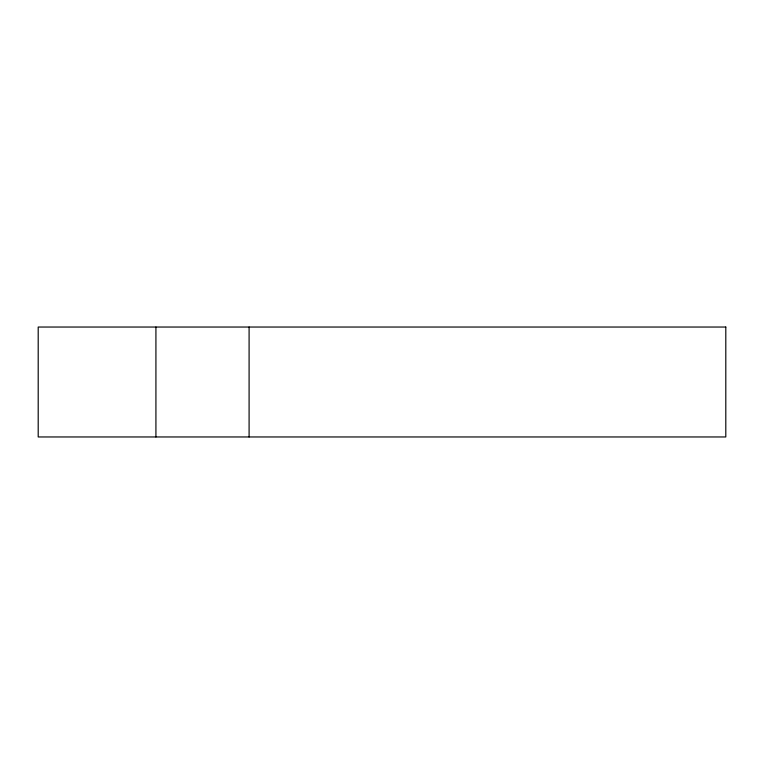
<?xml version="1.0" encoding="UTF-8"?>
<svg xmlns="http://www.w3.org/2000/svg" width="764" height="764" viewBox="0 0 764 764"><rect width="100%" height="100%" fill="white"/><g stroke="black" fill="none" stroke-linecap="round" stroke-linejoin="round"><path stroke-width="1.15" d="M249.093 327.04L249.093 436.96M155.923 327.04L155.923 436.96M725.8 327.04L38.2 327.04L38.2 436.96L725.8 436.96L725.8 327.04"/></g></svg>
